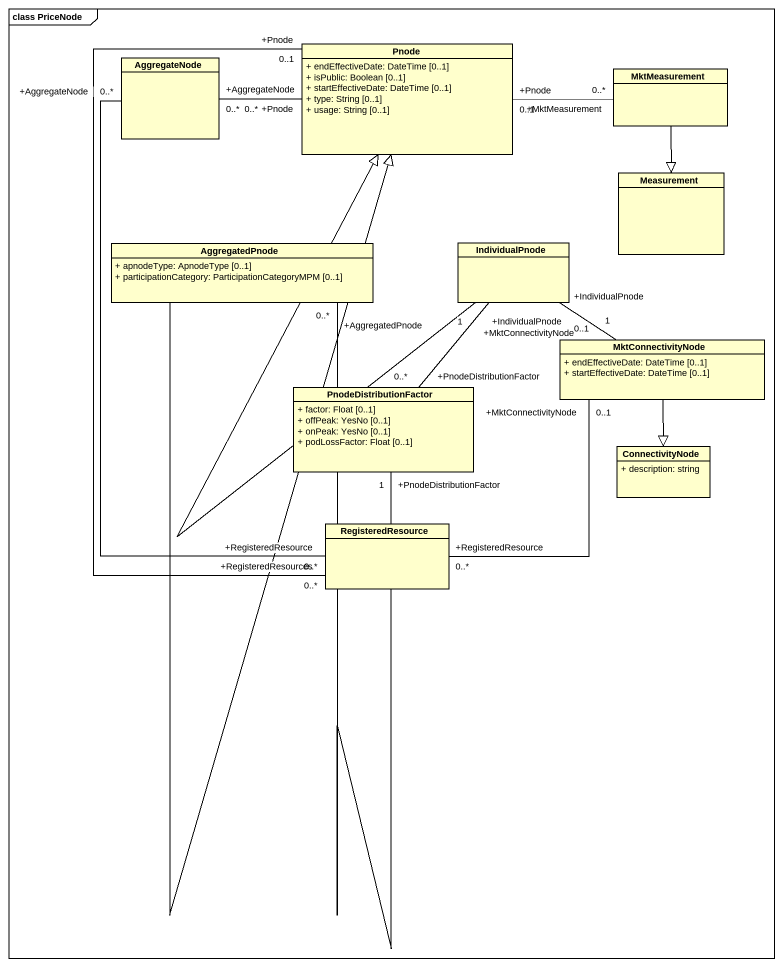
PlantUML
@startuml
mainframe class PriceNode
hide circle
hide empty members
skinparam classAttributeIconSize 0
class AggregateNode
class Pnode {
  + endEffectiveDate: DateTime [0..1]
  + isPublic: Boolean [0..1]
  + startEffectiveDate: DateTime [0..1]
  + type: String [0..1]
  + usage: String [0..1]
}
class MktMeasurement
class Measurement
class AggregatedPnode {
  + apnodeType: ApnodeType [0..1]
  + participationCategory: ParticipationCategoryMPM [0..1]
}
class IndividualPnode
class MktConnectivityNode {
  + endEffectiveDate: DateTime [0..1]
  + startEffectiveDate: DateTime [0..1]
}
class PnodeDistributionFactor {
  + factor: Float [0..1]
  + offPeak: YesNo [0..1]
  + onPeak: YesNo [0..1]
  + podLossFactor: Float [0..1]
}
class ConnectivityNode {
  + description: string
}
class RegisteredResource
AggregateNode "+AggregateNode\n0..*" -right- "+Pnode\n0..*" Pnode
Pnode "+Pnode\n0..1" -right- "+MktMeasurement\n0..*" MktMeasurement
Pnode "+Pnode\n0..1" -- "+RegisteredResources\n0..*" RegisteredResource
MktMeasurement --|> Measurement
AggregatedPnode -up-|> Pnode
AggregatedPnode "+AggregatedPnode\n0..*" -- "+PnodeDistributionFactor\n1" PnodeDistributionFactor
IndividualPnode -up-|> Pnode
IndividualPnode "+IndividualPnode\n0..1" -- "+MktConnectivityNode\n1" MktConnectivityNode
IndividualPnode "+IndividualPnode\n1" -- "+PnodeDistributionFactor\n0..*" PnodeDistributionFactor
MktConnectivityNode --|> ConnectivityNode
RegisteredResource "+RegisteredResource\n0..*" -up- "+AggregateNode\n0..*" AggregateNode
RegisteredResource "+RegisteredResource\n0..*" -up- "+MktConnectivityNode\n0..1" MktConnectivityNode
@enduml
